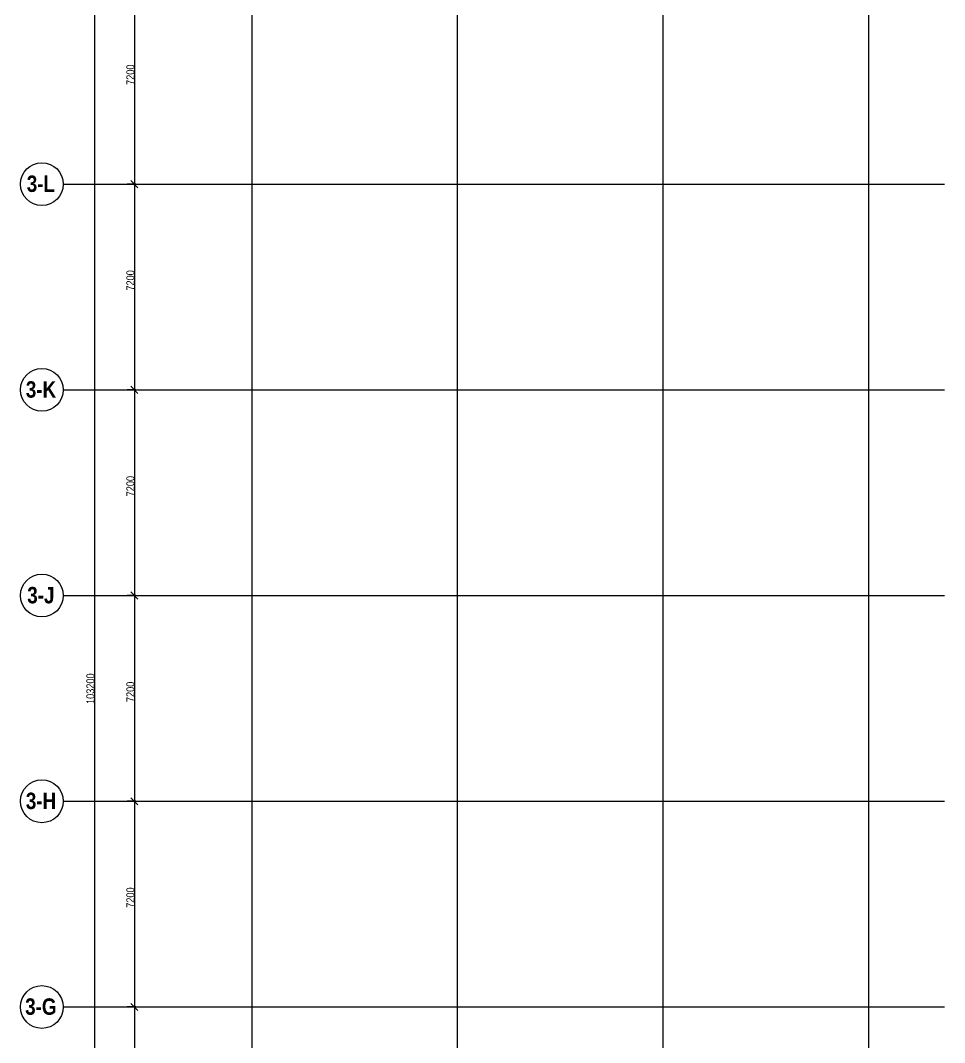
# Model space of a CAD drawing. Header units: millimetres. Extents: x -145636 to 131102, y -135903 to -7470.
# Drawn here: x 12322 to 44681, y -79643 to -43870 of the extents above; entities that cross this region are included whole.
import ezdxf

# ---------------------------------------------------------------- set-up
doc = ezdxf.new("R2010")
doc.units = ezdxf.units.MM
doc.layers.add('M_ARCHI', color=8, linetype='Continuous')
doc.styles.add('Arial Narrow', font='ARIALN.TTF', dxfattribs={"height": 100})
doc.styles.add('Arial Narrow_B', font='ARIALNB.TTF', dxfattribs={"height": 150})

# ---------------------------------------------------------------- blocks, each defined once
blk = doc.blocks.new('RF Archi 21.10.2024')
at = {"layer": 'M_ARCHI', "color": 8}
for p, q in [((-145986, -25375), (-145986, -138101)), ((-138786, -25375), (-138786, -138101)), ((-131586, -25375), (-131586, -138101)), ((-124386, -25375), (-124386, -138101)), ((-151492, -32153), (-151492, -135853)), ((-150092, -58553), (-150092, -66253)), ((-150092, -65753), (-150092, -73453)), ((-152583, -66003), (-121725, -66003)), ((-150040, -66003), (-150342, -66003)), ((-150040, -66003), (-150342, -66003)), ((-150092, -72953), (-150092, -80653)), ((-152583, -73203), (-121725, -73203)), ((-150040, -73203), (-150342, -73203)), ((-150040, -73203), (-150342, -73203)), ((-152583, -80403), (-121725, -80403)), ((-150040, -80403), (-150342, -80403)), ((-150040, -80403), (-150342, -80403)), ((-150092, -80153), (-150092, -87853)), ((-152583, -87603), (-121725, -87603)), ((-150040, -87603), (-150342, -87603)), ((-150040, -87603), (-150342, -87603)), ((-150092, -87353), (-150092, -95053)), ((-150092, -94553), (-150092, -102253)), ((-152583, -94803), (-121725, -94803)), ((-150040, -94803), (-150342, -94803)), ((-150040, -94803), (-150342, -94803))]:
    blk.add_line(p, q, dxfattribs=at)
at = {"layer": 'M_ARCHI', "color": 8, "linetype": 'ByBlock', "lineweight": -2}
for p, q in [((-150217, -65878), (-149967, -66128)), ((-149967, -66128), (-150217, -65878)), ((-150217, -73078), (-149967, -73328)), ((-149967, -73328), (-150217, -73078)), ((-150217, -80278), (-149967, -80528)), ((-149967, -80528), (-150217, -80278)), ((-150217, -87478), (-149967, -87728)), ((-149967, -87728), (-150217, -87478)), ((-150217, -94678), (-149967, -94928)), ((-149967, -94928), (-150217, -94678))]:
    blk.add_line(p, q, dxfattribs=at)
at = {"layer": 'M_ARCHI', "color": 8}
for centre in [(-153333, -66003), (-153333, -73203), (-153333, -80403), (-153333, -87603), (-153333, -94803)]:
    blk.add_circle(centre, 750, dxfattribs=at)
at = {"layer": 'M_ARCHI', "color": 8, "linetype": 'Continuous', "style": 'Arial Narrow'}
for s, p in [('7200', (-150094, -62531)), ('7200', (-150094, -69731)), ('7200', (-150094, -76931)), ('103200', (-151494, -84198)), ('7200', (-150094, -84131)), ('7200', (-150094, -91331))]:
    blk.add_text(s, height=280.1, rotation=90, dxfattribs=at).set_placement(p)
at = {"layer": 'M_ARCHI', "color": 8, "linetype": 'Continuous', "style": 'Arial Narrow_B'}
for s, p in [('3-L', (-153861, -66276)), ('3-K', (-153894, -73476)), ('3-J', (-153844, -80676)), ('3-H', (-153894, -87876)), ('3-G', (-153918, -95076))]:
    blk.add_text(s, height=575, dxfattribs=at).set_placement(p)

msp = doc.modelspace()

# ---------------------------------------------------------------- block references
at = {"layer": 'M_ARCHI', "color": 8, "linetype": 'Continuous'}
msp.add_blockref('RF Archi 21.10.2024', (166406, 16405), dxfattribs=at)

doc.saveas('drawing.dxf')
